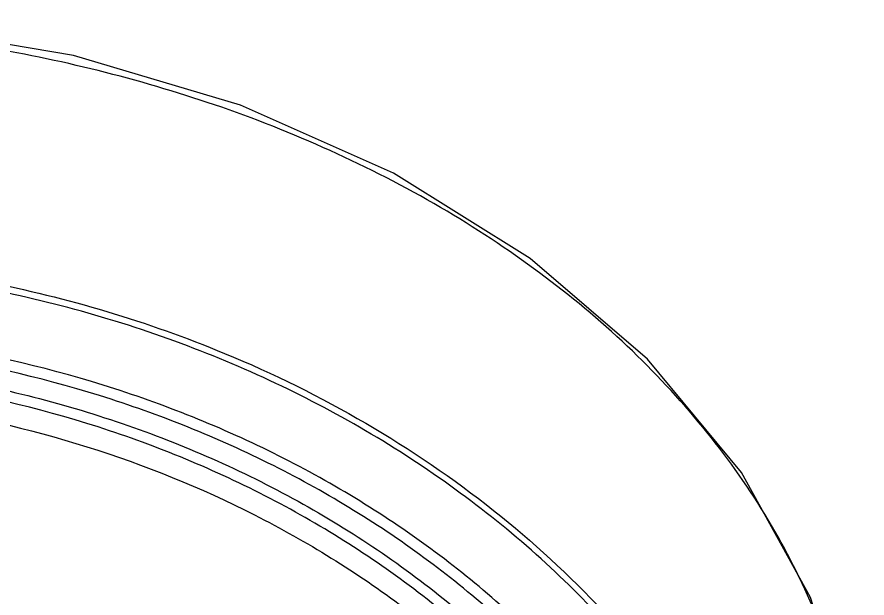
# Model space of a CAD drawing. Extents: x 0 to 1239, y 0 to 509.
# Drawn here: x 124.02 to 155.51, y 258.59 to 280.1 of the extents above; entities that cross this region are included whole.
import ezdxf

# ---------------------------------------------------------------- set-up
doc = ezdxf.new("R2010")
doc.units = 0
doc.header["$LTSCALE"] = 10
doc.header["$MEASUREMENT"] = 0
doc.layers.get('0').update_dxf_attribs({"linetype": 'CONTINUOUS'})

msp = doc.modelspace()

# ---------------------------------------------------------------- linework, layer by layer
at = {"color": 7, "linetype": 'Continuous'}
for points in [[(132.301, 276.84), (126.114, 278.68), (119.68, 279.768), (113.487, 280.105)], [(155.308, 245.199), (155.514, 248.566), (154.984, 253.686), (153.419, 258.611), (150.866, 263.234), (147.386, 267.431), (143.038, 271.162), (137.972, 274.325), (132.301, 276.84)]]:
    msp.add_lwpolyline(points, dxfattribs=at)
at = {"color": 9, "linetype": 'Continuous'}
for points, start_tangent, end_tangent in [([(131.334, 276.852), (122.633, 279.02), (113.487, 279.754)], (-0.946291, 0.323317), (-1, -0.000025)), ([(154.731, 254.629), (153.503, 258.247), (151.727, 261.69), (149.427, 264.922), (146.634, 267.914), (143.382, 270.633), (139.716, 273.049), (131.335, 276.854)], (-0.248722, 0.968575), (-0.946164, 0.323686)), ([(113.487, 271.209), (122.847, 270.309), (131.709, 267.65)], (1, 0.000263), (0.924076, -0.38221)), ([(153.884, 234.41), (154.047, 237.885), (153.773, 241.354), (153.06, 244.792), (151.926, 248.143), (150.382, 251.364), (148.429, 254.452), (143.437, 260.041), (140.446, 262.478), (137.146, 264.659), (133.609, 266.538), (129.862, 268.1), (121.852, 270.234), (113.487, 270.953)], (0.108919, 0.994051), (-1, -0.000266)), ([(119.895, 204.632), (126.887, 206.159), (133.416, 208.728), (139.258, 212.251), (144.21, 216.605), (148.103, 221.641), (150.801, 227.186), (152.212, 233.047), (152.287, 239.022), (151.023, 244.906), (148.464, 250.495), (144.698, 255.597), (139.855, 260.035), (137.081, 261.957), (134.103, 263.657), (127.639, 266.337), (120.688, 267.983), (113.487, 268.538)], (0.990632, 0.136562), (-1, 0)), ([(119.824, 204.842), (126.749, 206.353), (133.216, 208.896), (139.002, 212.384), (143.908, 216.696), (147.764, 221.683), (150.438, 227.174), (151.836, 232.978), (151.911, 238.896), (150.66, 244.724), (148.126, 250.259), (144.397, 255.312), (139.601, 259.708), (136.854, 261.611), (133.905, 263.295), (127.503, 265.949), (120.619, 267.579), (113.487, 268.129)], (0.990658, 0.136371), (-1, 0)), ([(131.709, 267.65), (136.946, 265.059), (141.68, 261.832), (145.747, 258.079), (149.107, 253.835), (151.653, 249.246), (153.334, 244.383), (154.117, 239.362), (153.976, 234.308)], (0.924076, -0.38221), (-0.1181, -0.993002)), ([(150.855, 237.389), (150.537, 240.331), (149.881, 243.234), (148.892, 246.072), (147.58, 248.819), (144.037, 253.941), (139.381, 258.413), (133.781, 262.073), (127.442, 264.786), (120.594, 266.455), (113.487, 267.018)], (-0.050016, 0.998748), (-1, 0)), ([(113.487, 266.18), (120.374, 265.645), (127.019, 264.059), (133.19, 261.478), (138.671, 257.991), (143.269, 253.722), (146.824, 248.819), (148.17, 246.183), (149.212, 243.454), (149.939, 240.657), (150.347, 237.816)], (1, 0), (0.085984, -0.996297))]:
    msp.add_spline(points, degree=3, dxfattribs=dict(at, start_tangent=start_tangent, end_tangent=end_tangent))
at = {"color": 7, "linetype": 'Continuous', "start_tangent": (1, 0), "end_tangent": (-0.000029, -1)}
msp.add_spline([(113.487, 267.423), (120.843, 266.824), (127.915, 265.051), (134.433, 262.172), (140.145, 258.298), (144.834, 253.577), (148.318, 248.19), (150.463, 242.346), (151.187, 236.268)], degree=3, dxfattribs=at)

doc.saveas('drawing.dxf')
